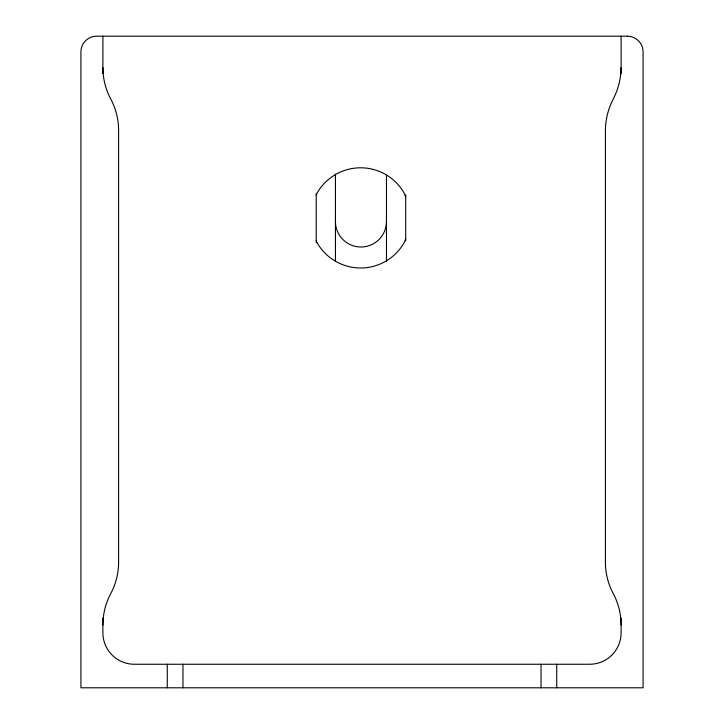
<?xml version="1.0" encoding="UTF-8"?>
<svg xmlns="http://www.w3.org/2000/svg" width="724" height="724" viewBox="0 0 724 724"><rect width="100%" height="100%" fill="white"/><g stroke="black" fill="none" stroke-linecap="round" stroke-linejoin="round"><path stroke-width="1.09" d="M316.216 195.263L317.166 192.955A50.092 50.092 0 0 1 403.929 192.729L405.712 197.009M405.712 238.802L404.064 242.821A50.092 50.092 0 0 1 317.293 243.056L316.216 240.468M621.101 36.2L621.101 73.486M621.101 618.151L621.101 632.848A31.404 31.404 0 0 1 589.698 664.252L134.302 664.252A31.404 31.404 0 0 1 102.898 632.848L102.898 618.151M556.729 664.252L556.729 687.8M541.027 664.252L541.027 687.8M405.712 194.792L405.712 241.047M386.48 175.271L386.48 261.409M335.447 174.14L335.447 261.409M316.216 193.408L316.216 242.676M182.973 664.252L182.973 687.8M167.271 664.252L167.271 687.8M102.898 36.2L102.898 73.486M386.48 221.472A25.512 25.512 0 0 1 360.968 246.993A25.512 25.512 0 0 1 335.447 221.472M102.898 624.993A66.726 66.726 0 0 1 110.745 593.59A66.726 66.726 0 0 0 118.6 562.186L118.6 130.41A66.726 66.726 0 0 0 110.745 99.007A66.726 66.726 0 0 1 102.898 67.604M621.101 624.993A66.726 66.726 0 0 0 613.255 593.59A66.726 66.726 0 0 1 605.4 562.186L605.4 131.171A69.83 69.83 0 0 1 613.255 99.007A69.866 69.866 0 0 0 621.101 67.604M627.382 36.2L96.618 36.2A15.702 15.702 0 0 0 80.916 51.902L80.916 687.8L643.084 687.8L643.084 51.902A15.702 15.702 0 0 0 627.382 36.2"/></g></svg>
